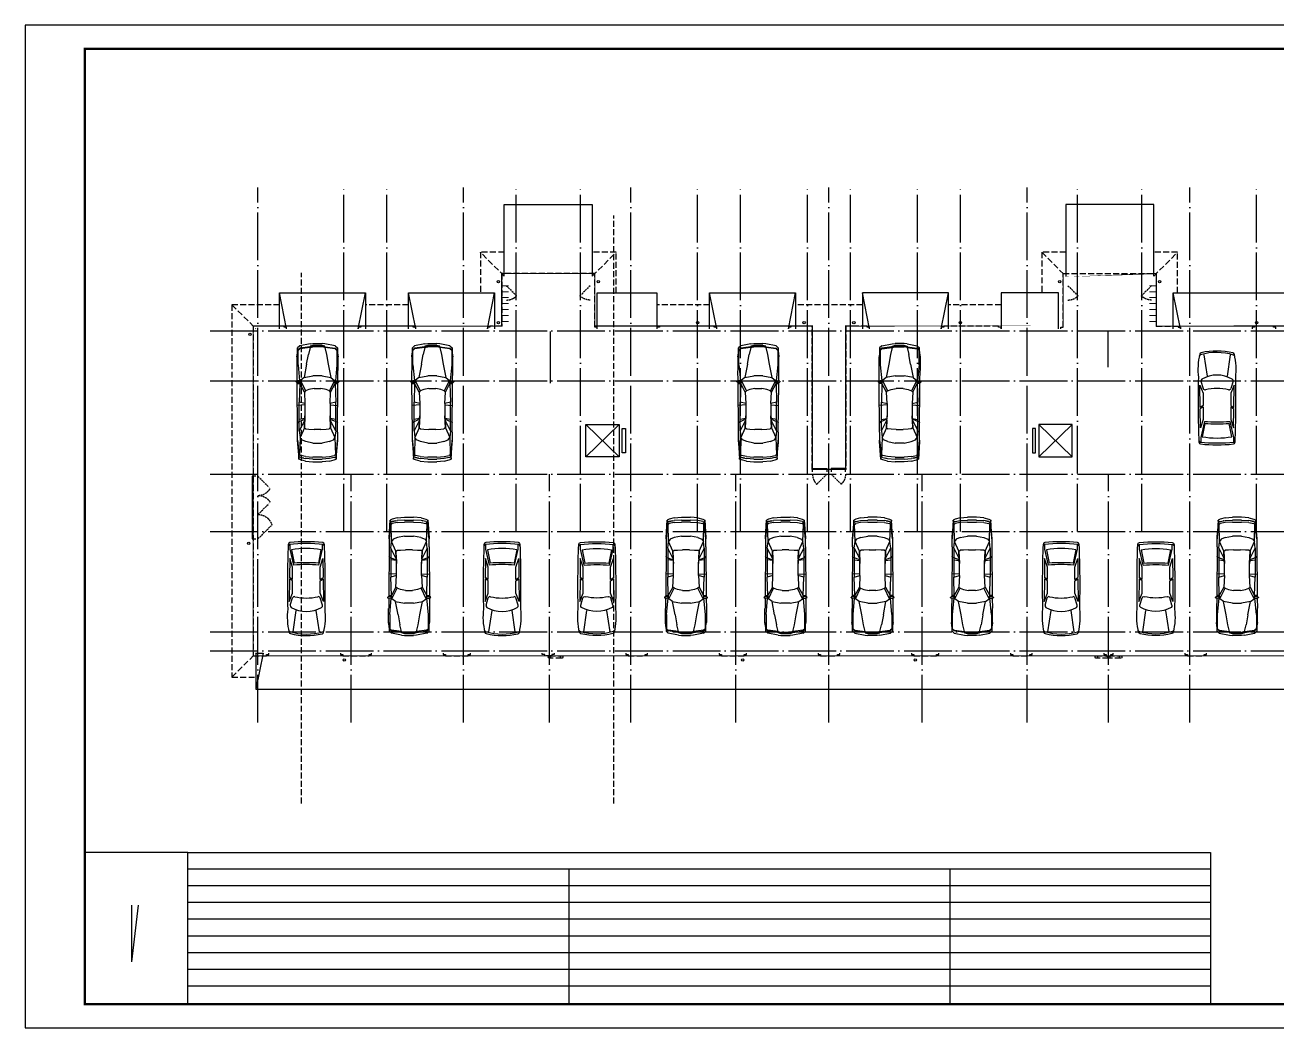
# Model space of a CAD drawing. Extents: x 23000734 to 24262965, y -11528137 to -9789882.
# Drawn here: x 24173865 to 24226265, y -10172633 to -10130633 of the extents above; entities that cross this region are included whole.
import ezdxf

# ---------------------------------------------------------------- set-up
doc = ezdxf.new("R2010")
doc.units = 0
doc.header["$LTSCALE"] = 1000
doc.linetypes.add('DASH', pattern=[0.35, 0.25, -0.1])
doc.linetypes.add('DOTE', pattern=[2.4200000000000004, 2, -0.2, 0.02, -0.2])
for name, color, linetype in [('0-0全面积', 3, 'Continuous'), ('0-开启示意', 154, 'Continuous'), ('0-散水', 155, 'DASH'), ('0-看线', 173, 'Continuous'), ('A-SURFACE', 6, 'Continuous'), ('DIM_SYMB', 3, 'Continuous'), ('DOTE', 249, 'DOTE'), ('PUB_HATCH', 252, 'Continuous'), ('PUB_STRM', 4, 'Continuous'), ('PUB_TITLE', 4, 'Continuous'), ('STAIR', 114, 'Continuous'), ('图框', 125, 'Continuous')]:
    doc.layers.add(name, color=color, linetype=linetype)
doc.layers.add('停车位', color=195, linetype='Continuous', lineweight=18)
doc.layers.add('家具', color=156, linetype='Continuous', lineweight=9)
doc.styles.get("Standard").update_dxf_attribs({"font": 'gbenor.shx', "bigfont": 'gbcbig.shx'})

# ---------------------------------------------------------------- blocks, each defined once
blk = doc.blocks.new('$plan$00000408')
at = {"layer": 'PUB_HATCH'}
for p, q in [((-2489.10591901057, 522.0540278218175), (-2426.10591901057, 735.5540278218173)), ((-2426.10591901057, 735.5540278218173), (-2388.60591901057, 823.5540278218175)), ((-2388.60591901057, 823.5540278218175), (-1609.60591901057, 873.5540278218173)), ((-2388.60591901057, 823.5540278218175), (-1559.60591901057, 873.5540278218173)), ((-2263.60591901057, 812.054027821817), (-2388.60591901057, 823.5540278218175)), ((-2325.60591901057, 735.5540278218173), (-2363.60591901057, 522.0540278218173)), ((-2351.10591901057, 593.5540278218175), (-2350.60591901057, 596.0540278218175)), ((-2325.60591901057, 735.5540278218173), (-2350.60591901057, 596.0540278218175)), ((-2325.60591901057, 735.5540278218173), (-2288.10591901057, 811.0540278218173)), ((-2200.10591901057, 786.0540278218173), (-2288.10591901057, 811.0540278218173)), ((-2275.60591901057, 522.0540278218173), (-2237.60591901057, 735.5540278218173)), ((-2200.10591901057, 786.0540278218173), (-2237.60591901057, 735.5540278218173)), ((-1559.60591901057, 873.5540278218173), (-2211.60591901057, 814.5540278218175)), ((-2207.60591901057, 814.5540278218175), (-2211.10591901057, 814.0540278218173)), ((-1660.10591901057, 861.5540278218173), (-2207.60591901057, 814.5540278218175)), ((-1446.10591901057, 760.5540278218173), (-2200.10591901057, 786.0540278218173)), ((-1559.60591901057, 873.5540278218173), (-1660.10591901057, 861.5540278218173)), ((-1622.10591901057, 509.5540278218173), (-1546.60591901057, 698.0540278218173)), ((-1617.10591901057, 868.5540278218173), (-1620.10591901057, 866.0540278218175)), ((-1207.60591901057, 873.5540278218173), (-1609.60591901057, 873.5540278218173)), ((-1546.60591901057, 698.0540278218173), (-1446.10591901057, 760.5540278218173)), ((-1144.60591901057, 798.5540278218175), (-1446.10591901057, 760.5540278218173)), ((-1019.10591901057, 572.0540278218173), (-1446.10591901057, 760.5540278218173)), ((-1207.60591901057, 873.5540278218173), (980.3357172861472, 888.922194583236)), ((-1144.60591901057, 798.5540278218175), (-682.1059190105701, 556.5540278218173)), ((-1144.60591901057, 798.5540278218177), (123.8940809894299, 798.5540278218175)), ((-1019.10591901057, 572.0540278218173), (-1057.10591901057, 509.5540278218173)), ((-680.1059190105701, 555.5540278218175), (-1019.10591901057, 572.0540278218173)), ((-1019.10591901057, 572.0540278218173), (-479.1059190105703, 547.0540278218175)), ((-742.6059190105701, 848.5540278218173), (-793.1059190105701, 873.5540278218173)), ((-730.1059190105702, 798.5540278218175), (-742.6059190105701, 848.5540278218173)), ((-629.6059190105703, 554.5540278218173), (-730.1059190105702, 798.5540278218175)), ((-680.1059190105701, 555.5540278218175), (-629.6059190105703, 554.5540278218173)), ((-642.1059190105701, 798.5540278218175), (-604.60591901057, 553.5540278218175)), ((-604.60591901057, 553.5540278218175), (-629.6059190105703, 554.5540278218173)), ((-479.1059190105703, 547.0540278218175), (-604.60591901057, 553.5540278218175)), ((-1.605919010570247, 547.0540278218175), (-26.60591901057015, 876.5042436877516)), ((123.8940809894299, 798.5540278218175), (61.39408098942992, 547.0540278218175)), ((61.39408098942992, 547.0540278218175), (563.8940809894299, 572.0540278218173)), ((940.8940809894301, 773.0540278218175), (123.8940809894299, 798.5540278218175)), ((563.8940809894299, 572.0540278218173), (940.8940809894301, 773.0540278218175)), ((563.8940809894299, 572.0540278218173), (613.8940809894297, 522.0540278218173)), ((1078.89408098943, 748.0540278218175), (613.8940809894297, 522.0540278218173)), ((940.8940809894301, 773.0540278218175), (940.8940809894301, 873.5540278218173)), ((983.39408098943, 777.0540278218175), (940.8940809894301, 773.0540278218175)), ((940.8940809894301, 773.0540278218175), (986.8940809894299, 764.5540278218173)), ((979.8940809894298, 789.5540278218173), (980.374857380928, 897.7287159089242)), ((994.8940809894299, 789.5540278218173), (979.8940809894298, 789.5540278218173)), ((979.8940809894298, 789.5540278218173), (992.3940809894299, 746.0540278218173)), ((980.3940809894299, 902.0540278218175), (994.8940809894299, 789.5540278218173)), ((983.5592482748098, 905.0019777444752), (1019.950009109515, 938.8953334238574)), ((992.3940809894299, 746.0540278218173), (1020.89408098943, 747.0540278218173)), ((994.8940809894299, 789.5540278218173), (1021.89408098943, 746.0540278218173)), ((1021.89408098943, 747.5540278218173), (994.8940809894299, 789.5540278218173)), ((1020.89408098943, 747.0540278218173), (1021.89408098943, 747.5540278218173)), ((1053.239627036119, 768.1283560237111), (1021.89408098943, 746.0540278218173)), ((1035.89408098943, 756.0540278218175), (1078.89408098943, 748.0540278218175)), ((1036.267566899854, 934.6938904556064), (1061.89408098943, 856.5540278218173)), ((1051.115667222721, 889.4193550448977), (1497.39408098943, 892.5540278218173)), ((1057.466862366351, 775.7572879506208), (1061.89408098943, 856.5540278218173)), ((1769.89408098943, 848.5540278218173), (1057.89408098943, 783.5540278218175)), ((1204.39408098943, 585.0540278218173), (1078.89408098943, 748.0540278218175)), ((1794.89408098943, 471.5540278218173), (1204.39408098943, 585.0540278218173)), ((1279.89408098943, 195.5540278218174), (1204.39408098943, 585.0540278218173)), ((1505.89408098943, 899.0540278218175), (2121.394080989429, 899.0540278218173)), ((2460.89408098943, 848.5540278218173), (1769.89408098943, 848.5540278218173)), ((2272.39408098943, 876.0540278218173), (2121.39408098943, 899.0540278218173)), ((2272.39408098943, 876.0540278218173), (2272.39408098943, 873.5540278218173)), ((2436.89408098943, 850.5540278218175), (2272.39408098943, 876.0540278218173)), ((2510.894080989429, 873.5540278218173), (2286.89408098943, 873.5540278218173)), ((2397.89408098943, 848.5540278218173), (2460.89408098943, 773.0540278218175)), ((2436.89408098943, 850.0540278218175), (2432.89408098943, 851.0540278218173)), ((2498.39408098943, 773.0540278218175), (2435.89408098943, 848.5540278218173)), ((2510.89408098943, 873.5540278218173), (2449.89408098943, 849.5540278218173)), ((2460.89408098943, 773.0540278218175), (2523.39408098943, 321.0540278218173)), ((2561.39408098943, 321.0540278218173), (2498.39408098943, 773.0540278218175)), ((2598.89408098943, 773.0540278218173), (2510.89408098943, 873.5540278218173)), ((2598.89408098943, 773.0540278218175), (2686.89408098943, 321.0540278218172)), ((-2489.10591901057, 522.0540278218173), (-2514.10591901057, 195.5540278218173)), ((-2514.10591901057, -206.4459721781825), (-2514.10591901057, 195.5540278218174)), ((-2363.60591901057, 522.0540278218173), (-2388.60591901057, 195.5540278218174)), ((-2388.60591901057, -206.4459721781826), (-2388.60591901057, 195.5540278218174)), ((-2300.60591901057, 195.5540278218174), (-2275.60591901057, 522.0540278218173)), ((-2300.60591901057, 195.5540278218174), (-2300.60591901057, -206.4459721781826)), ((-1622.10591901057, 509.5540278218173), (-1685.10591901057, 195.5540278218174)), ((-1685.10591901057, -206.4459721781826), (-1685.10591901057, 195.5540278218174)), ((-1082.10591901057, 145.0540278218174), (-1069.60591901057, 371.0540278218173)), ((-1082.10591901057, 145.0540278218174), (-1082.10591901057, -156.4459721781825)), ((-1069.60591901057, 371.0540278218173), (-1057.10591901057, 509.5540278218173)), ((61.39408098942992, 547.0540278218175), (-479.1059190105704, 547.0540278218175)), ((613.8940809894297, 522.0540278218173), (676.8940809894298, 371.0540278218173)), ((676.8940809894298, 371.0540278218173), (714.3940809894299, 145.0540278218174)), ((714.3940809894299, -156.4459721781825), (714.3940809894299, 145.0540278218174)), ((1279.89408098943, 195.5540278218174), (1279.89408098943, -206.4459721781826)), ((2221.89408098943, 396.5540278218174), (1794.89408098943, 471.5540278218173)), ((2523.39408098943, 321.0540278218173), (2221.89408098943, 396.5540278218174)), ((2523.394080989429, 321.0540278218173), (2586.39408098943, 321.0540278218173)), ((2523.39408098943, 321.0540278218173), (2561.39408098943, 195.5540278218174)), ((2580.39408098943, 195.5540278218174), (2542.39408098943, 321.0540278218173)), ((2561.39408098943, 195.5540278218173), (2561.39408098943, -206.4459721781826)), ((2611.39408098943, 195.5540278218174), (2573.89408098943, 321.0540278218173)), ((2579.89408098943, 195.5540278218173), (2579.89408098943, -206.4459721781826)), ((2580.39408098943, 321.0540278218173), (2617.89408098943, 195.5540278218174)), ((2611.39408098943, 195.5540278218174), (2611.39408098943, -206.4459721781826)), ((2617.89408098943, -206.4459721781825), (2617.89408098943, 195.5540278218174)), ((2686.89408098943, 321.0540278218173), (2699.39408098943, 195.5540278218174)), ((2699.39408098943, -206.4459721781825), (2699.39408098943, 195.5540278218174)), ((-2489.10591901057, -533.4459721781827), (-2514.10591901057, -206.4459721781826)), ((-2489.10591901057, -533.4459721781825), (-2426.10591901057, -746.9459721781825)), ((-2388.60591901057, -206.4459721781826), (-2363.60591901057, -533.4459721781827)), ((-2325.60591901057, -746.9459721781827), (-2363.60591901057, -533.4459721781827)), ((-2275.60591901057, -533.4459721781827), (-2300.60591901057, -206.4459721781826)), ((-2275.60591901057, -533.4459721781827), (-2237.60591901057, -746.9459721781827)), ((-1685.10591901057, -206.4459721781826), (-1622.10591901057, -520.4459721781827)), ((-1622.10591901057, -520.4459721781827), (-1546.60591901057, -708.9459721781827)), ((-1069.60591901057, -382.4459721781826), (-1082.10591901057, -156.4459721781825)), ((-1057.10591901057, -520.4459721781827), (-1069.60591901057, -382.4459721781826)), ((-1019.10591901057, -583.4459721781827), (-1057.10591901057, -520.4459721781827)), ((613.8940809894297, -533.4459721781827), (563.8940809894299, -583.4459721781827)), ((676.8940809894298, -382.4459721781826), (613.8940809894297, -533.4459721781827)), ((1078.89408098943, -759.4459721781827), (613.8940809894297, -533.4459721781827)), ((714.3940809894299, -156.4459721781825), (676.8940809894298, -382.4459721781826)), ((1204.39408098943, -595.9459721781827), (1279.89408098943, -206.4459721781826)), ((1794.89408098943, -482.9459721781827), (1204.39408098943, -595.9459721781827)), ((1794.89408098943, -482.9459721781827), (2221.89408098943, -407.4459721781827)), ((2523.39408098943, -332.4459721781827), (2221.89408098943, -407.4459721781827)), ((2523.39408098943, -332.4459721781827), (2460.89408098943, -784.4459721781827)), ((2561.39408098943, -332.4459721781827), (2498.39408098943, -784.4459721781827)), ((2523.39408098943, -332.4459721781827), (2561.39408098943, -206.4459721781826)), ((2586.39408098943, -332.4459721781827), (2523.39408098943, -332.4459721781827)), ((2580.39408098943, -206.4459721781826), (2542.39408098943, -332.4459721781827)), ((2617.89408098943, -5.945972178182668), (2561.39408098943, -5.945972178182668)), ((2573.89408098943, -332.4459721781827), (2611.39408098943, -206.4459721781826)), ((2617.89408098943, -206.4459721781826), (2580.39408098943, -332.4459721781827)), ((2686.89408098943, -332.4459721781826), (2598.89408098943, -784.4459721781827)), ((2686.89408098943, -332.4459721781827), (2699.39408098943, -206.4459721781826)), ((-2426.10591901057, -746.9459721781827), (-2388.60591901057, -834.9459721781827)), ((-2388.60591901057, -834.9459721781827), (-2263.60591901057, -823.4459721781827)), ((-1559.60591901057, -884.9459721781827), (-2388.60591901057, -834.9459721781827)), ((-1609.60591901057, -884.9459721781827), (-2388.60591901057, -834.9459721781827)), ((-2350.60591901057, -607.4459721781827), (-2351.10591901057, -605.4459721781827)), ((-2350.60591901057, -607.4459721781827), (-2325.60591901057, -746.9459721781827)), ((-2325.60591901057, -746.9459721781827), (-2288.10591901057, -821.9459721781827)), ((-2288.10591901057, -821.9459721781827), (-2200.10591901057, -796.9459721781827)), ((-2200.10591901057, -796.9459721781827), (-2237.60591901057, -746.9459721781827)), ((-2211.60591901057, -825.9459721781827), (-1559.60591901057, -884.9459721781827)), ((-2207.60591901057, -825.9459721781827), (-2211.10591901057, -825.4459721781825)), ((-1660.10591901057, -872.4459721781827), (-2207.60591901057, -825.9459721781827)), ((-1446.10591901057, -771.9459721781827), (-2200.10591901057, -796.9459721781827)), ((-1559.60591901057, -884.9459721781827), (-1660.10591901057, -872.4459721781827)), ((-1620.60591901057, -877.4459721781827), (-1617.10591901057, -879.9459721781827)), ((-1609.60591901057, -884.9459721781823), (-1207.60591901057, -884.9459721781823)), ((-1546.60591901057, -708.9459721781827), (-1446.10591901057, -771.9459721781827)), ((-1019.10591901057, -583.4459721781827), (-1446.10591901057, -771.9459721781827)), ((-1144.60591901057, -809.4459721781827), (-1446.10591901057, -771.9459721781827)), ((-1207.60591901057, -884.9459721781827), (980.3379395777448, -900.3141545490432)), ((-682.1059190105701, -567.9459721781827), (-1144.60591901057, -809.4459721781827)), ((-1144.60591901057, -809.4459721781825), (123.8940809894299, -809.4459721781827)), ((-479.1059190105703, -558.4459721781827), (-1019.10591901057, -583.4459721781827)), ((-1019.10591901057, -583.4459721781827), (-680.1059190105701, -566.9459721781827)), ((-742.6059190105701, -859.9459721781827), (-793.1059190105701, -884.9459721781827)), ((-742.6059190105701, -859.9459721781827), (-730.1059190105702, -809.4459721781827)), ((-730.1059190105702, -809.4459721781827), (-629.6059190105703, -565.9459721781827)), ((-680.1059190105701, -566.9459721781827), (-682.1059190105701, -567.9459721781827)), ((-680.1059190105701, -566.9459721781827), (-629.6059190105703, -565.9459721781827)), ((-604.60591901057, -564.9459721781827), (-642.1059190105701, -809.4459721781827)), ((-629.6059190105703, -565.9459721781827), (-604.60591901057, -564.9459721781827)), ((-604.60591901057, -564.9459721781827), (-479.1059190105703, -558.4459721781827)), ((61.39408098942992, -558.4459721781827), (-479.1059190105703, -558.4459721781827)), ((-1.605919010570247, -558.4459721781827), (-26.60591901057015, -884.3613124010146)), ((61.39408098942992, -558.4459721781827), (123.8940809894299, -809.4459721781827)), ((563.8940809894299, -583.4459721781827), (61.39408098942992, -558.4459721781827)), ((940.8940809894301, -784.4459721781827), (123.8940809894299, -809.4459721781827)), ((563.8940809894299, -583.4459721781827), (940.8940809894301, -784.4459721781827)), ((986.8940809894299, -776.4459721781827), (940.8940809894301, -784.4459721781827)), ((982.8940809894299, -788.4459721781827), (940.8940809894301, -784.4459721781827)), ((940.8940809894298, -884.9459721781827), (940.8940809894298, -784.4459721781827)), ((992.3940809894299, -756.9459721781827), (979.8940809894298, -800.4459721781827)), ((994.8940809894299, -800.4459721781827), (979.8940809894298, -800.4459721781827)), ((980.374857380928, -908.6206602652894), (979.8940809894298, -800.4459721781827)), ((994.8940809894299, -800.4459721781827), (980.3940809894299, -912.9459721781827)), ((983.5592482748098, -915.8939221008404), (1019.950009109515, -949.7872777802227)), ((992.3940809894299, -756.9459721781827), (1020.89408098943, -758.4459721781827)), ((994.8940809894299, -800.4459721781827), (1021.89408098943, -756.9459721781827)), ((1021.89408098943, -758.4459721781827), (994.8940809894299, -800.4459721781827)), ((1020.89408098943, -758.4459721781827), (1021.89408098943, -758.4459721781827)), ((1021.89408098943, -756.9459721781827), (1053.175631258656, -778.9752329311591)), ((1035.89408098943, -767.4459721781827), (1078.89408098943, -759.4459721781827)), ((1036.267566899854, -945.5858348119716), (1061.89408098943, -867.4459721781827)), ((1050.952065597462, -900.8101502586087), (1497.39408098943, -903.9459721781825)), ((1057.402448597801, -786.5965891288649), (1061.89408098943, -867.4459721781827)), ((1769.89408098943, -859.9459721781827), (1057.89408098943, -795.4459721781827)), ((1204.39408098943, -595.9459721781827), (1078.89408098943, -759.4459721781827)), ((2121.39408098943, -909.9459721781825), (1505.89408098943, -909.9459721781825)), ((1769.89408098943, -859.9459721781825), (2460.894080989429, -859.9459721781827)), ((2121.39408098943, -909.9459721781825), (2272.39408098943, -886.9459721781827)), ((2270.39408098943, -887.4459721781827), (2121.39408098943, -909.9459721781825)), ((2436.89408098943, -861.4459721781825), (2272.394080989431, -886.9459721781827)), ((2272.39408098943, -885.4459721781827), (2272.39408098943, -886.9459721781827)), ((2284.894080989429, -884.9459721781827), (2510.894080989429, -884.9459721781827)), ((2397.89408098943, -859.9459721781827), (2460.89408098943, -784.4459721781827)), ((2435.89408098943, -859.9459721781827), (2498.39408098943, -784.4459721781827)), ((2436.89408098943, -861.4459721781827), (2435.89408098943, -859.9459721781827)), ((2449.89408098943, -860.9459721781827), (2510.89408098943, -884.9459721781827)), ((2598.89408098943, -784.4459721781825), (2510.89408098943, -884.9459721781825))]:
    blk.add_line(p, q, dxfattribs=at)
for centre, start, end in [((990.3747586169591, 897.6842719034307), 132.9649655431402, 179.745353767727), ((1026.765519451664, 931.577627582813), 18.15726547437954, 132.9649655431402), ((1047.48184084321, 776.3044124176422), 305.1541776321474, 356.8636416316675), ((990.3747586169591, -908.576216259796), 180.254646232273, 227.0350344568598), ((1026.765519451664, -942.4695719391782), 227.0350344568598, 341.8427345256205), ((1047.417845065747, -787.1512893250901), 3.179830119864189, 54.84582236785252)]:
    blk.add_arc(centre, 10, start, end, dxfattribs=at)
at = {"layer": 'PUB_HATCH', "width": 0.8, "flags": 9}
for tag in ['XSIZE', 'YSIZE']:
    blk.add_attdef(tag, (0, 0), '', height=0.5, dxfattribs=at)
blk = doc.blocks.new('A$C27B14C1F')
at = {"layer": 'STAIR'}
for points in [[(-1075.12617873773, -858.698125410825), (-1075.12617873773, -858.698125410825), (-1075.12617873773, 641.301874589175), (2524.87382126227, 641.301874589175), (2524.873816136271, -858.6981366854161)], [(-775.1261787377298, -858.6981361173093), (-1075.12617873773, 641.301874589175)], [(2224.87382126227, -858.6981256958097), (2524.87382126227, 641.301874589175)]]:
    blk.add_lwpolyline(points, dxfattribs=at)
blk = doc.blocks.new('A$C43EC1825')
at = {"layer": 'PUB_HATCH'}
for p, q in [((-725.5258292034268, 1687.587353317067), (-725.5258292034268, 1871.0868304912)), ((-571.752686150372, 1019.481005197391), (-725.5258292034268, 1687.587353317067)), ((-656.972497433424, 1659.101151688024), (-546.0228315703571, 1100.17252692394)), ((571.2199288606644, 1659.101151688024), (460.2702629975975, 1100.17252692394)), ((483.9183459877968, 1019.78132731095), (637.6131441406906, 1687.587353317067)), ((637.6131441406906, 1687.587353317067), (637.6131441406906, 1871.0868304912)), ((-738.6615413911641, 1292.811236742884), (-744.7125719860196, 494.3894236050546)), ((-619.9892754778266, 934.9529612623155), (-738.6615413911641, 1292.811236742884)), ((534.236706905067, 934.9529612623155), (652.9089728184044, 1292.811236742884)), ((652.9089728184044, 1292.811236742884), (658.9600034095347, 494.3894236050546)), ((-619.9892754778266, 412.2985190376639), (-619.9892754778266, 934.9529612623155)), ((534.236706905067, 412.2985190376639), (534.236706905067, 934.9529612623155)), ((-745.4742401726544, 439.5493141617626), (-757.1531523652375, -506.1892080586404)), ((-619.9892754778266, 356.8236861061305), (-745.4742401726544, 439.5493141617626)), ((-619.9892754778266, 412.2985190376639), (-744.7125719860196, 494.3894236050546)), ((-619.9892754778266, -160.5165761001408), (-619.9892754778266, 356.8236861061305)), ((534.236706905067, 412.2985190376639), (658.9600034095347, 494.3894236050546)), ((534.236706905067, 356.8236861061305), (659.7216715961695, 439.5493141617626)), ((534.236706905067, -160.5165761001408), (534.236706905067, 356.8236861061305)), ((659.7216715961695, 439.5493141617626), (671.4005837924778, -506.1892080586404)), ((-757.1531523652375, -506.1892080586404), (-619.9892754778266, -160.5165761001408)), ((-713.7699268832803, -662.9976856391877), (-621.3721690513194, -356.9301128126681)), ((671.4005837924778, -506.1892080586404), (534.236706905067, -160.5165761001408)), ((629.623634852469, -662.9976856391877), (537.2258770167828, -356.9301128126681)), ((-594.4547740742564, -1772.68850210309), (-463.383718945086, -881.4053272232413)), ((505.0727140083909, -1772.68850210309), (374.0016588792205, -881.4053272232413))]:
    blk.add_line(p, q, dxfattribs=at)
blk.add_lwpolyline([(717.3774711787701, 1884.838404091075, 0.3707945034223332), (644.5663165152073, 1963.46477522701, 0.05035859093036526), (-728.7126085907221, 1963.464775221422, 0.3707944979197677), (-801.523763153702, 1884.838405638933, 0.01378486369599755), (-823.396996229887, -818.4209226742387, 0.08608659769476955), (-767.9547565169632, -1787.309864066541, 0.2748759682955685), (-709.7464723922312, -1847.892677497119, 0.1151264310687257), (621.6669287383556, -1858.760983178392, 0.2788079946322578), (681.272231310606, -1798.099925937131, 0.08706990700132723), (739.2507041953504, -818.4209226761013, 0.01378486368924966)], format="xyb", close=True, dxfattribs=at)
for centre, radius, start, end in [((-684.7099138982594, 1781.28019791469), 120.5505547585807, 122.4711923890707, 175.60129466956), ((-42.07314601540565, -4863.139118317515), 6783.106398565123, 84.01418607375336, 95.98581392624664), ((-42.07314601540565, -1721.023992139846), 3435.599976759097, 79.68972018698929, 100.3102798130107), ((600.5636218674481, 1781.28019791469), 120.5505547585807, 4.398705330439989, 57.52880761092934), ((-42.07314601540565, -5757.622237559408), 6876.286375460749, 85.79713532500239, 94.20286467499763), ((-41.97646817564964, -5802.186761090532), 6842.208265958117, 85.59187632529897, 94.44072312691438), ((-546.0853971578181, -379.6581948921084), 78.6426330776625, 76.33691594177341, 163.2016282283332), ((-42.07314601540565, 1810.910637715831), 2169.166957961541, 257.0683173601738, 282.9316826398262), ((461.9391051232815, -379.6581948921084), 78.6426330776625, 16.79837177166684, 103.6630840582266), ((-638.483154989779, -685.7257677149028), 78.6426330776625, 163.2016282283332, 238.8544764057818), ((-42.07314601540565, 353.8824194874614), 1277.160186260601, 240.0774164416934, 299.9225835583066), ((554.3368629589677, -685.7257677149028), 78.6426330776625, 301.1455235942182, 16.79837177166684), ((-706.1519108749926, -1684.449419785291), 82.18493767640528, 191.3248561886771, 250.8825750286673), ((-20.77453487738967, 572.7631554994732), 2441.097342828379, 253.0347117872033, 285.8141097808909), ((619.318508233875, -1697.698026522994), 82.18493767640528, 287.8178762245012, 348.394206791796)]:
    blk.add_arc(centre, radius, start, end, dxfattribs=at)
blk = doc.blocks.new('xchjk')
at = {"ltscale": 0.5}
for p, q in [((299.9999999906868, 0), (-9.313225746154785e-09, 0)), ((299.9999999906868, -250), (-9.313225746154785e-09, -250)), ((299.9999999906868, -500), (-9.313225746154785e-09, -500)), ((299.9999999906868, -2.328306436538696e-10), (299.9999999888241, -1500)), ((299.9999999906868, -750), (-9.313225746154785e-09, -750)), ((299.9999999906868, -1000), (-9.313225746154785e-09, -1000)), ((299.9999999906868, -1250), (-9.313225746154785e-09, -1250)), ((299.9999999906868, -1500), (-9.313225746154785e-09, -1500))]:
    blk.add_line(p, q, dxfattribs=at)
blk = doc.blocks.new('KC')
at = {"layer": '0-开启示意', "linetype": 'DASH', "ltscale": 0.3, "const_width": 10}
blk.add_lwpolyline([(245355.2100543217, 107837.9834782778), (244930.9459856096, 107413.7194095703)], dxfattribs=at)
at = {"layer": '0-开启示意', "linetype": 'DASH', "ltscale": 0.3}
blk.add_lwpolyline([(245355.21005432, 107837.9834782821), (244930.9459856096, 107413.7194095703)], dxfattribs=at)
blk.add_arc((245355.2100543217, 107837.9834782821), 600, 179.9999999999959, 224.9999999996552, dxfattribs=at)
blk = doc.blocks.new('A$C1F116A1C')
at = {"layer": '0-开启示意', "linetype": 'DASH', "ltscale": 0.3, "const_width": 10}
blk.add_lwpolyline([(-339.4638433121145, 489.3954247590154), (172.8467176370323, -22.91513619571924)], dxfattribs=at)
at = {"layer": '0-开启示意', "linetype": 'DASH', "ltscale": 0.3}
blk.add_lwpolyline([(-339.4638433158398, 489.3954247571528), (84.80022539570928, 65.1313560474664)], dxfattribs=at)
blk.add_arc((-339.4638433158398, 289.3954290021211), 600, 270, 328.6330219475551, dxfattribs=at)
blk = doc.blocks.new('A$C790F46FD')
at = {"layer": '0-开启示意', "linetype": 'DASH', "ltscale": 0.3, "const_width": 10}
blk.add_lwpolyline([(-335.7652571201324, 471.908082427457), (242.8809097670019, -106.7380844634026)], dxfattribs=at)
at = {"layer": '0-开启示意', "linetype": 'DASH', "ltscale": 0.3}
blk.add_lwpolyline([(-335.7652571238577, 471.9080824255943), (211.097442176193, -74.95461687259376)], dxfattribs=at)
blk.add_arc((-335.7652571238577, 51.90810534730554), 600, 270, 344.6680833270049, dxfattribs=at)
blk = doc.blocks.new('A$C60332911')
at = {"layer": '0-散水'}
for points in [[(-19398.79069812596, 13443.93474536948), (-20398.79069864377, 13443.93474536948), (-20398.79069776461, 11743.93475005217)], [(-19398.79069812596, 12443.93474536948), (-20398.79068602622, 13443.93474536948)], [(-14718.7907102257, 11743.93474789336), (-14718.7907102257, 13443.93474536948), (-15718.79069812596, 13443.93474536948)], [(-15718.79069812596, 12443.93474536948), (-14718.7907102257, 13443.93474536948)], [(4101.209301874042, 13443.93474536948), (3101.209301877767, 13443.93474536948), (3101.209301870316, 11743.93474007584)], [(3101.209301877767, 13443.93474536948), (4101.209301874042, 12443.93474536948)], [(8781.20930397883, 11743.93473991565), (8781.20930397883, 13443.93474536948), (7781.209301874042, 13443.93474536948)], [(7781.209301874042, 12443.93474536948), (8781.20930397883, 13443.93474536948)], [(27801.20930187404, 13443.93409949914), (26801.20930336416, 13443.93409949914), (26801.20930440724, 11743.93474352174)], [(27801.20930397883, 12443.93409949914), (26801.20930704102, 13443.93409949914)], [(32481.20930254459, 11743.93475005217), (32481.20930091664, 13443.93409949914), (31481.20930187404, 13443.93409949914)], [(31481.20930397883, 12443.93409949914), (32481.20930091664, 13443.93409949914)], [(-28808.79069812596, 11243.93473977782), (-30798.79069924355, 11243.93473939039), (-30798.79067859054, -4346.06524682045), (-29798.79069791734, -4346.065256409347)], [(-30798.79069923982, 11241.99999434501), (-29798.79069791734, 10243.9347395841)], [(-23408.79069812596, 11243.93474082835), (-25208.79069983587, 11243.93474047817)], [(-10808.79069812596, 11243.93474175781), (-13008.79069470987, 11243.93474215642)], [(-4408.79069641605, 11243.93474059924), (-7208.790699835867, 11243.93474110588)], [(1391.209284778684, 11243.93473955058), (-808.7906981259584, 11243.93473994918)], [(19291.20930358395, 11243.93472187407), (16191.20930016413, 11243.93471525237)], [(25091.20928477868, 11243.93473426066), (22891.20930187404, 11243.93472956121)], [(37291.20930358395, 11243.93445361219), (35491.20930187404, 11243.93434146605)], [(42881.20932690799, 4063.93473485671), (42881.20934664086, 11243.93480188772), (40891.20930187404, 11243.93467790447)], [(41881.20932074636, 10243.9347395841), (42881.20934664086, 11243.93480188772)], [(41881.20929249376, -4346.065943742171), (42881.20929902792, -4346.065953331068), (42881.20932013169, 2863.934762341902)], [(-30798.79067859054, -4346.06524682045), (-29798.79067991674, -3346.065259797499)], [(42881.20929959789, -4346.065953331068), (41881.20930208266, -3346.065264422446)]]:
    blk.add_lwpolyline(points, dxfattribs=at)

msp = doc.modelspace()

# ---------------------------------------------------------------- linework, layer by layer
for points in [[(24178333.21189967, -10169866.17043559), (24178333.21189967, -10167483.14473289)], [(24178333.21189967, -10169866.17043559), (24178618.14785793, -10167483.14473289)]]:
    msp.add_lwpolyline(points)
at = {"layer": '0-0全面积', "linetype": 'DASH', "lineweight": 30, "const_width": 50}
for points in [[(24230214.72502687, -10143239.56527414), (24221214.7250108, -10143239.56532779), (24221214.72501267, -10141039.5652508), (24217314.72505986, -10141039.56530588), (24217314.72505984, -10143239.56526382), (24208214.72499767, -10143239.56575537), (24208214.72532177, -10149239.56527542), (24206814.725009, -10149239.56527309), (24206814.72501899, -10143239.56526842), (24197714.72500328, -10143239.56524524), (24197714.72500889, -10141039.56525302), (24193814.72505475, -10141039.56529945), (24193814.72505564, -10143239.56525629), (24183414.72500986, -10143239.77808358), (24183414.72487839, -10157049.56540694)], [(24183414.72487839, -10157049.56540694), (24255314.72500848, -10157049.56562652)]]:
    msp.add_lwpolyline(points, dxfattribs=at)
at = {"layer": '0-看线'}
for points in [[(24206824.72503325, -10149349.56911969), (24206824.72503325, -10149199.56911969), (24207424.72503325, -10149199.56911969), (24207424.72503325, -10149349.56911969)], [(24208204.72498396, -10149349.56911969), (24208204.72498396, -10149199.56911969), (24207604.72498396, -10149199.56911969), (24207604.72498396, -10149349.56911969)], [(24183524.72500777, -10149529.5653014), (24183374.72500777, -10149529.5653014), (24183374.72500777, -10152149.56527778), (24183524.72500777, -10152149.56527778)]]:
    msp.add_lwpolyline(points, dxfattribs=at)
at = {"layer": 'A-SURFACE', "linetype": 'DASH', "lineweight": 30}
for points in [[(24197814.72499362, -10143349.56526094), (24197814.72499362, -10143289.56525231), (24197714.72500315, -10143289.56525231), (24197714.72500889, -10141039.56525334), (24193814.7249834, -10141039.56529945), (24193814.72500941, -10143239.5652563), (24193314.72500783, -10143239.5652565), (24193314.72500783, -10143289.56525231), (24193214.72500783, -10143289.56525231), (24193214.72500783, -10143349.56526094)], [(24217214.7250236, -10143349.56526094), (24217214.7250236, -10143289.56525231), (24217314.72501071, -10143289.56525231), (24217314.72501071, -10141039.56530589), (24221214.72501267, -10141039.56526077), (24221214.7250108, -10143239.56532779), (24222124.72502337, -10143239.56532237), (24222124.72502337, -10143289.56525231), (24222224.72502337, -10143289.56525231), (24222224.72502337, -10143349.56526094)], [(24184814.72500783, -10143349.56526094), (24184814.72500783, -10143289.56525231), (24184714.72500783, -10143289.56525231), (24184714.72500783, -10143239.56525994), (24183414.72500986, -10143239.56526047), (24183414.72487839, -10157049.56525642), (24183964.72500861, -10157049.5652564), (24183964.72500861, -10156999.56526637), (24184064.72500861, -10156999.56526637), (24184064.72500861, -10156939.56525773)], [(24190214.72500783, -10143349.56526094), (24190214.72500783, -10143289.56525231), (24190114.72500783, -10143289.56525231), (24190114.72500783, -10143239.56525778), (24187914.72500783, -10143239.56525866), (24187914.72500783, -10143289.56525231), (24187814.72500783, -10143289.56525231), (24187814.72500783, -10143349.56526094)], [(24202814.72500783, -10143349.56526094), (24202814.72500783, -10143289.56525231), (24202714.72500783, -10143289.56525231), (24202714.72500783, -10143239.56528053), (24200414.72502151, -10143239.56528732), (24200414.72502151, -10143289.56524841), (24200314.72502151, -10143289.56524841), (24200314.72502151, -10143349.56525705)], [(24209214.72500783, -10143349.56526094), (24209214.72500783, -10143289.56525231), (24209114.72500783, -10143289.56525231), (24209114.72500783, -10143239.56525866), (24208214.72499767, -10143239.56525809), (24208214.72532177, -10149239.56527543), (24206814.725009, -10149239.56524542), (24206814.72501899, -10143239.56526843), (24205914.72500783, -10143239.56527109), (24205914.72500783, -10143289.56525231), (24205814.72500783, -10143289.56525231), (24205814.72500783, -10143349.56526094)], [(24214714.7249957, -10143349.56525705), (24214714.7249957, -10143289.56524841), (24214614.7249957, -10143289.56524841), (24214614.7249957, -10143239.56526212), (24212314.72500783, -10143239.56526067), (24212314.72500783, -10143289.56525231), (24212214.72500783, -10143289.56525231), (24212214.72500783, -10143349.56526094)], [(24226214.72500783, -10143349.56526094), (24226214.72500783, -10143289.56525231), (24226114.72500783, -10143289.56525231), (24226114.72500783, -10143239.56529859), (24225324.72502337, -10143239.56530329), (24225324.72502337, -10143289.56525231), (24225224.72502337, -10143289.56525231), (24225224.72502337, -10143349.56526094)], [(24187064.72500861, -10156939.56525773), (24187064.72500861, -10156999.56526637), (24187164.72500861, -10156999.56526637), (24187164.72500861, -10157049.56525629), (24188264.72500861, -10157049.56525625), (24188264.72500861, -10156999.56526637), (24188364.72500861, -10156999.56526637), (24188364.72500861, -10156939.56525773)], [(24191364.72500861, -10156939.56525773), (24191364.72500861, -10156999.56526637), (24191464.72500861, -10156999.56526637), (24191464.72500861, -10157049.56526637)], [(24191464.72500861, -10157049.56525614), (24192414.72500861, -10157049.56525611), (24192414.72500861, -10156999.56526637), (24192514.72500861, -10156999.56526637), (24192514.72500861, -10156939.56525773)], [(24196014.72500861, -10156939.56525773), (24196014.72500861, -10156999.56526637), (24195914.72500861, -10156999.56526637), (24195914.72500861, -10157049.56525599), (24195614.72500861, -10157049.565256), (24195614.72500861, -10156999.56526637), (24195514.72500861, -10156999.56526637), (24195514.72500861, -10156939.56525773)], [(24199014.72500861, -10156939.56525773), (24199014.72500861, -10156999.56526637), (24199114.72500861, -10156999.56526637), (24199114.72500861, -10157049.56525588), (24199814.72500861, -10157049.56525586), (24199814.72500861, -10156999.56526637), (24199914.72500861, -10156999.56526637), (24199914.72500861, -10156939.56525773)], [(24202914.72500861, -10156939.56525773), (24202914.72500861, -10156999.56526637), (24203014.72500861, -10156999.56526637), (24203014.72500861, -10157049.56525575), (24203964.72500861, -10157049.56525572), (24203964.72500861, -10156999.56526637), (24204064.72500861, -10156999.56526637), (24204064.72500861, -10156939.56525773)], [(24207064.72500861, -10156939.56525773), (24207064.72500861, -10156999.56526637), (24207164.72500861, -10156999.56526637), (24207164.72500861, -10157049.56525561), (24207864.72500861, -10157049.56525558), (24207864.72500861, -10156999.56526637), (24207964.72500861, -10156999.56526637), (24207964.72500861, -10156939.56525773)], [(24210964.72500861, -10156939.56525773), (24210964.72500861, -10156999.56526637), (24211064.72500861, -10156999.56526637), (24211064.72500861, -10157049.56525547), (24212014.72500861, -10157049.56525544), (24212014.72500861, -10156999.56526637), (24212114.72500861, -10156999.56526637), (24212114.72500861, -10156939.56525773)], [(24215114.72500861, -10156939.56525773), (24215114.72500861, -10156999.56526637), (24215214.72500861, -10156999.56526637), (24215214.72500861, -10157049.56525533), (24215914.72500861, -10157049.56525531), (24215914.72500861, -10156999.56526637), (24216014.72500861, -10156999.56526637), (24216014.72500861, -10156939.56525773)], [(24219014.72500861, -10156939.56525773), (24219014.72500861, -10156999.56526637), (24219114.72500861, -10156999.56526637), (24219114.72500861, -10157049.5652552), (24219314.72500861, -10157049.56525519), (24219314.72500861, -10156999.56526637), (24219414.72500861, -10156999.56526637), (24219414.72500861, -10156939.56525773)], [(24222414.72500861, -10156939.56525773), (24222414.72500861, -10156999.56526637), (24222514.72500861, -10156999.56526637), (24222514.72500861, -10157049.56525508), (24223214.72500861, -10157049.56525506), (24223214.72500861, -10156999.56526637), (24223314.72500861, -10156999.56526637), (24223314.72500861, -10156939.56525773)]]:
    msp.add_lwpolyline(points, dxfattribs=at)
at = {"layer": 'DIM_SYMB', "linetype": 'DASH'}
for points in [[(24198515.97401492, -10163236.52535861), (24198515.97401492, -10138615.42936682)], [(24185435.68319903, -10163236.52535861), (24185435.68319903, -10141005.46517243)]]:
    msp.add_lwpolyline(points, dxfattribs=at)
at = {"layer": 'DOTE'}
for p, q in [((24183614.72500861, -10159839.56526094), (24183614.72500861, -10137439.56526094)), ((24187214.72500861, -10151839.56526094), (24187214.72500861, -10137439.56526094)), ((24189014.72500861, -10151839.56526094), (24189014.72500861, -10137439.56526094)), ((24192214.72500861, -10159839.56526094), (24192214.72500861, -10137439.56526094)), ((24194414.72500861, -10151839.56526094), (24194414.72500861, -10137439.56526094)), ((24197114.72500861, -10151839.56526094), (24197114.72500861, -10137439.56526094)), ((24199214.72500861, -10159839.56526094), (24199214.72500861, -10137439.56526094)), ((24202014.72500861, -10151839.56526094), (24202014.72500861, -10137439.56526094)), ((24203814.72500861, -10151839.56526094), (24203814.72500861, -10137439.56526094)), ((24206614.72500861, -10151839.56526094), (24206614.72500861, -10137439.56526094)), ((24207514.72500861, -10159839.56526094), (24207514.72500861, -10137439.56526094)), ((24208414.72500861, -10151839.56526094), (24208414.72500861, -10137439.56526094)), ((24211214.72500861, -10151839.56526094), (24211214.72500861, -10137439.56526094)), ((24213014.72500861, -10151839.56526094), (24213014.72500861, -10137439.56526094)), ((24215814.72500861, -10159839.56526094), (24215814.72500861, -10137439.56526094)), ((24217914.72500861, -10151839.56526094), (24217914.72500861, -10137439.56526094)), ((24220614.72500861, -10151839.56526094), (24220614.72500861, -10137439.56526094)), ((24222614.72500861, -10159839.56526094), (24222614.72500861, -10137439.56526094)), ((24225414.72500861, -10151839.56526094), (24225414.72500861, -10137439.56526094)), ((24181614.72500861, -10143439.56526094), (24257114.72500861, -10143439.56526094)), ((24181614.72500861, -10145539.56526094), (24257114.72500861, -10145539.56526094)), ((24181614.72500861, -10149439.56526094), (24257114.72500861, -10149439.56526094)), ((24187514.72500861, -10159839.56526094), (24187514.72500861, -10149439.56526094)), ((24195814.72500861, -10159839.56526094), (24195814.72500861, -10149439.56526094)), ((24203614.72500861, -10159839.56526094), (24203614.72500861, -10149439.56526094)), ((24211414.72500861, -10159839.56526094), (24211414.72500861, -10149439.56526094)), ((24219214.72500861, -10159839.56526094), (24219214.72500861, -10149439.56526094)), ((24181614.72500861, -10151839.56526094), (24257114.72500861, -10151839.56526094)), ((24181614.72500861, -10156039.56526094), (24257114.72500861, -10156039.56526094)), ((24181614.72500861, -10156839.56526094), (24257114.72500861, -10156839.56526094))]:
    msp.add_line(p, q, dxfattribs=at)
at = {"layer": 'PUB_STRM', "linetype": 'DASH'}
for points in [[(24195814.72500861, -10157049.56525599), (24196324.71898054, -10157049.50377038)], [(24196324.73103668, -10157149.50376966), (24195814.72500861, -10157149.56525599)], [(24218704.71898068, -10157049.56525599), (24219214.71295261, -10157049.50377038)], [(24219214.72500875, -10157149.50376966), (24218704.71898068, -10157149.56525599)], [(24219214.72500861, -10157049.56525599), (24219724.71898054, -10157049.50377038)], [(24219724.73103668, -10157149.50376966), (24219214.72500861, -10157149.56525599)]]:
    msp.add_lwpolyline(points, dxfattribs=at)
at = {"layer": 'PUB_STRM'}
for centre in [(24193674.72500889, -10141379.5654189), (24197854.72502162, -10141379.5654189), (24217174.72499556, -10141379.56527274), (24221354.72500829, -10141379.56527274), (24193674.72500847, -10143099.5653379), (24202014.72500861, -10143099.5653379), (24206474.72501438, -10143099.55930527), (24208554.72500283, -10143099.55930527), (24213014.72500861, -10143099.5653379), (24225414.72500861, -10143099.5653379), (24183274.72500861, -10143579.56533423), (24183224.72501495, -10152339.56526183), (24187224.7250086, -10157219.56526623), (24195814.72500861, -10157099.56525599), (24203904.7250028, -10157219.58934198), (24211124.72501441, -10157219.58934198), (24219214.72500861, -10157099.56525599)]:
    msp.add_circle(centre, 50, dxfattribs=at)
at = {"layer": 'PUB_STRM', "linetype": 'DASH', "ltscale": 0.2}
for centre in [(24196324.72500861, -10157099.50377002), (24218704.94900846, -10157099.50324125), (24219724.94900846, -10157099.50324125)]:
    msp.add_circle(centre, 50, dxfattribs=at)
at = {"layer": 'PUB_TITLE'}
msp.add_lwpolyline([(24173864.58260759, -10172632.67209772), (24262964.58260759, -10172632.67209772), (24262964.58260759, -10130632.67209772), (24173864.58260759, -10130632.67209772)], close=True, dxfattribs=at)
at = {"layer": 'PUB_TITLE', "const_width": 100}
msp.add_lwpolyline([(24176364.58260759, -10171632.67209772), (24261964.58260759, -10171632.67209772), (24261964.58260759, -10131632.67209772), (24176364.58260759, -10131632.67209772)], close=True, dxfattribs=at)
at = {"layer": 'STAIR'}
for p, q in [((24197334.72500861, -10148714.56526094), (24197334.72500861, -10147364.56526094)), ((24197334.72500861, -10147364.56526094), (24198734.72500861, -10147364.56526094)), ((24198734.72500861, -10148714.56526094), (24197334.72500861, -10147364.56526094)), ((24197334.72500861, -10148714.56526094), (24198734.72500861, -10147364.56526094)), ((24198734.72500861, -10147364.56526094), (24198734.72500861, -10148714.56526094)), ((24198864.72500861, -10148544.56526094), (24198864.72500861, -10147534.56526094)), ((24198864.72500861, -10147534.56526094), (24198994.72500861, -10147534.56526094)), ((24198994.72500861, -10147534.56526094), (24198994.72500861, -10148544.56526094)), ((24216164.72500861, -10147534.56526094), (24216034.72500861, -10147534.56526094)), ((24216034.72500861, -10147534.56526094), (24216034.72500861, -10148544.56526094)), ((24216164.72500861, -10148544.56526094), (24216164.72500861, -10147534.56526094)), ((24217694.72500861, -10147364.56526094), (24216294.72500861, -10147364.56526094)), ((24216294.72500861, -10147364.56526094), (24216294.72500861, -10148714.56526094)), ((24216294.72500861, -10148714.56526094), (24217694.72500861, -10147364.56526094)), ((24217694.72500861, -10148714.56526094), (24216294.72500861, -10147364.56526094)), ((24217694.72500861, -10148714.56526094), (24217694.72500861, -10147364.56526094)), ((24198734.72500861, -10148714.56526094), (24197334.72500861, -10148714.56526094)), ((24198994.72500861, -10148544.56526094), (24198864.72500861, -10148544.56526094)), ((24216034.72500861, -10148544.56526094), (24216164.72500861, -10148544.56526094)), ((24216294.72500861, -10148714.56526094), (24217694.72500861, -10148714.56526094))]:
    msp.add_line(p, q, dxfattribs=at)
for points in [[(24193924.72500861, -10141149.56525464), (24193924.72500861, -10138149.56525464), (24197604.7250086, -10138149.56525464), (24197604.72500861, -10141149.56525464)], [(24221104.72500861, -10141149.56525464), (24221104.72500861, -10138149.56525464), (24217424.72500861, -10138149.56525464), (24217424.72500861, -10141149.56525464)], [(24197814.72499493, -10143349.56525324), (24197814.72499493, -10143349.56525324), (24197814.72499493, -10141849.56525324), (24200314.72501373, -10141849.56524967), (24200314.72500861, -10143349.56526094)], [(24217114.72500861, -10143349.56526094), (24217114.72500861, -10143349.56526094), (24217114.72500861, -10141849.56526094), (24214714.7249898, -10141849.56525741), (24214714.72499493, -10143349.56526869)], [(24221924.7249954, -10143349.56521992), (24221924.72499492, -10141849.56526039), (24229514.72500861, -10141849.56524756), (24229514.72500348, -10143349.56525883)], [(24222224.72499492, -10143349.56526068), (24221924.72499492, -10141849.56526039)], [(24195844.72500861, -10143469.56525234), (24195844.72500861, -10145623.97175562)], [(24219184.72500861, -10143469.56525234), (24219184.72500861, -10144955.15878553)], [(24183524.72500882, -10156939.565258), (24183524.72500882, -10158439.565258), (24255204.72499443, -10158439.56526263), (24255204.72500882, -10156939.56526263)], [(24183524.72502682, -10156939.5652598), (24183824.72502682, -10156939.5652598), (24183524.72500882, -10158439.565258)]]:
    msp.add_lwpolyline(points, dxfattribs=at)
at = {"layer": '图框'}
for p, q in [((24223481.43065647, -10165982.67609128), (24180681.4306669, -10165982.67609128)), ((24196624.99535961, -10165982.67609128), (24196624.99535961, -10171582.67609128)), ((24212568.56005232, -10165982.67609128), (24212568.56005232, -10171582.67609128)), ((24223481.43065647, -10166682.67609128), (24180681.4306669, -10166682.67609128)), ((24223481.43065647, -10167382.67609128), (24180681.4306669, -10167382.67609128)), ((24223481.43065647, -10168082.67609128), (24180681.4306669, -10168082.67609128)), ((24223481.43065647, -10168782.67609128), (24180681.4306669, -10168782.67609128)), ((24223481.43065647, -10169482.67609128), (24180681.4306669, -10169482.67609128)), ((24223481.43065647, -10170182.67609128), (24180681.4306669, -10170182.67609128)), ((24223481.43065647, -10170882.67609128), (24180681.4306669, -10170882.67609128))]:
    msp.add_line(p, q, dxfattribs=at)
for points in [[(24176364.58260759, -10171632.67209772), (24180681.4306669, -10171632.67209772), (24180681.4306669, -10165282.67609128), (24176364.58260759, -10165282.67609128)], [(24180681.4306669, -10165282.67609128), (24223481.43065647, -10165282.67609128), (24223481.43065647, -10171632.67209772), (24180681.4306669, -10171632.67209772)]]:
    msp.add_lwpolyline(points, close=True, dxfattribs=at)

# ---------------------------------------------------------------- block references
for name, p in [('A$C60332911', (24213323.51570673, -10153593.50000001)), ('A$C27B14C1F', (24185589.85118734, -10142490.86712871)), ('A$C27B14C1F', (24190989.85118734, -10142490.86712454)), ('A$C27B14C1F', (24203589.85118734, -10142490.86712215)), ('A$C1F116A1C', (24183954.18885192, -10150018.96072616)), ('A$C43EC1825', (24185680.84514396, -10154269.10803107)), ('A$C43EC1825', (24193873.91706083, -10154269.10803107)), ('A$C43EC1825', (24217273.91706083, -10154269.10803107))]:
    msp.add_blockref(name, p)
at = {"xscale": -1}
for name, p in [('A$C27B14C1F', (24211439.59882987, -10142490.86712215)), ('A$C43EC1825', (24197755.53295638, -10154269.10803107)), ('A$C43EC1825', (24221155.53295638, -10154269.10803107))]:
    msp.add_blockref(name, p, dxfattribs=at)
at = {"rotation": 180}
msp.add_blockref('A$C43EC1825', (24223713.74534339, -10146213.7509109), dxfattribs=at)
at = {"xscale": -1, "rotation": 180}
for name, p in [('A$C1F116A1C', (24183954.18885192, -10150640.16986815)), ('A$C790F46FD', (24183950.4902636, -10151677.65714446))]:
    msp.add_blockref(name, p, dxfattribs=at)
at = {"layer": '0-开启示意', "rotation": 90}
for p in [(24301852.70848689, -10386904.77530896), (24325352.70848689, -10386904.77530896)]:
    msp.add_blockref('KC', p, dxfattribs=at)
at = {"layer": '0-开启示意', "xscale": -1, "rotation": 270}
for p in [(24089676.74153033, -10386904.77530896), (24113176.74153033, -10386904.77530896)]:
    msp.add_blockref('KC', p, dxfattribs=at)
at = {"layer": '0-开启示意'}
msp.add_blockref('KC', (23962069.51497055, -10257277.5487729), dxfattribs=at)
at = {"layer": '0-开启示意', "xscale": -1}
msp.add_blockref('KC', (24452959.93504667, -10257277.5487729), dxfattribs=at)
at = {"layer": '停车位', "yscale": 0.95, "zscale": 0.95}
for p, xscale, rotation in [((24186110.82785849, -10146537.37316037), -0.95, 270.0000000000001), ((24190916.19574773, -10146537.37316037), -0.95, 270.0000000000001), ((24204563.99710115, -10146537.37316037), -0.95, 270.0000000000001), ((24210465.45291607, -10146537.37316037), 0.95, 89.99999999999997), ((24189943.31846827, -10153633.16956055), 0.95, 269.9999999999999), ((24201534.29352019, -10153633.16956055), 0.95, 269.9999999999999), ((24205697.81602889, -10153633.16956055), 0.95, 269.9999999999999), ((24209331.63398832, -10153633.16956055), -0.95, 90.00000000000007), ((24213495.15649703, -10153633.16956055), -0.95, 90.00000000000007), ((24224586.13154894, -10153633.16956055), -0.95, 90.00000000000007)]:
    msp.add_blockref('$plan$00000408', p, dxfattribs=dict(at, xscale=xscale, rotation=rotation))
at = {"layer": '家具', "xscale": -1}
msp.add_blockref('xchjk', (24194104.72505463, -10141549.56525464), dxfattribs=at)
at = {"layer": '家具'}
msp.add_blockref('xchjk', (24220924.72496258, -10141549.56526842), dxfattribs=at)

doc.saveas('drawing.dxf')
